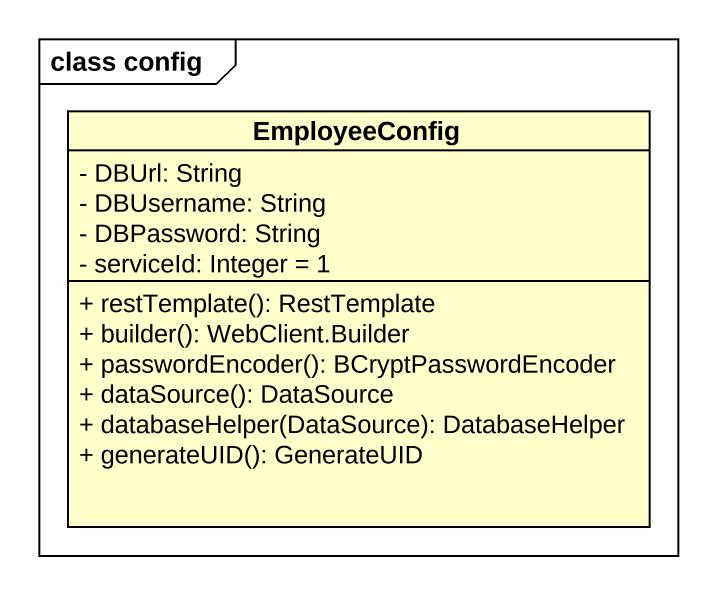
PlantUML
@startuml
mainframe class config
hide circle
hide empty members
skinparam classAttributeIconSize 0
class EmployeeConfig {
  - DBUrl: String
  - DBUsername: String
  - DBPassword: String
  - serviceId: Integer = 1
  + restTemplate(): RestTemplate
  + builder(): WebClient.Builder
  + passwordEncoder(): BCryptPasswordEncoder
  + dataSource(): DataSource
  + databaseHelper(DataSource): DatabaseHelper
  + generateUID(): GenerateUID
}
@enduml
